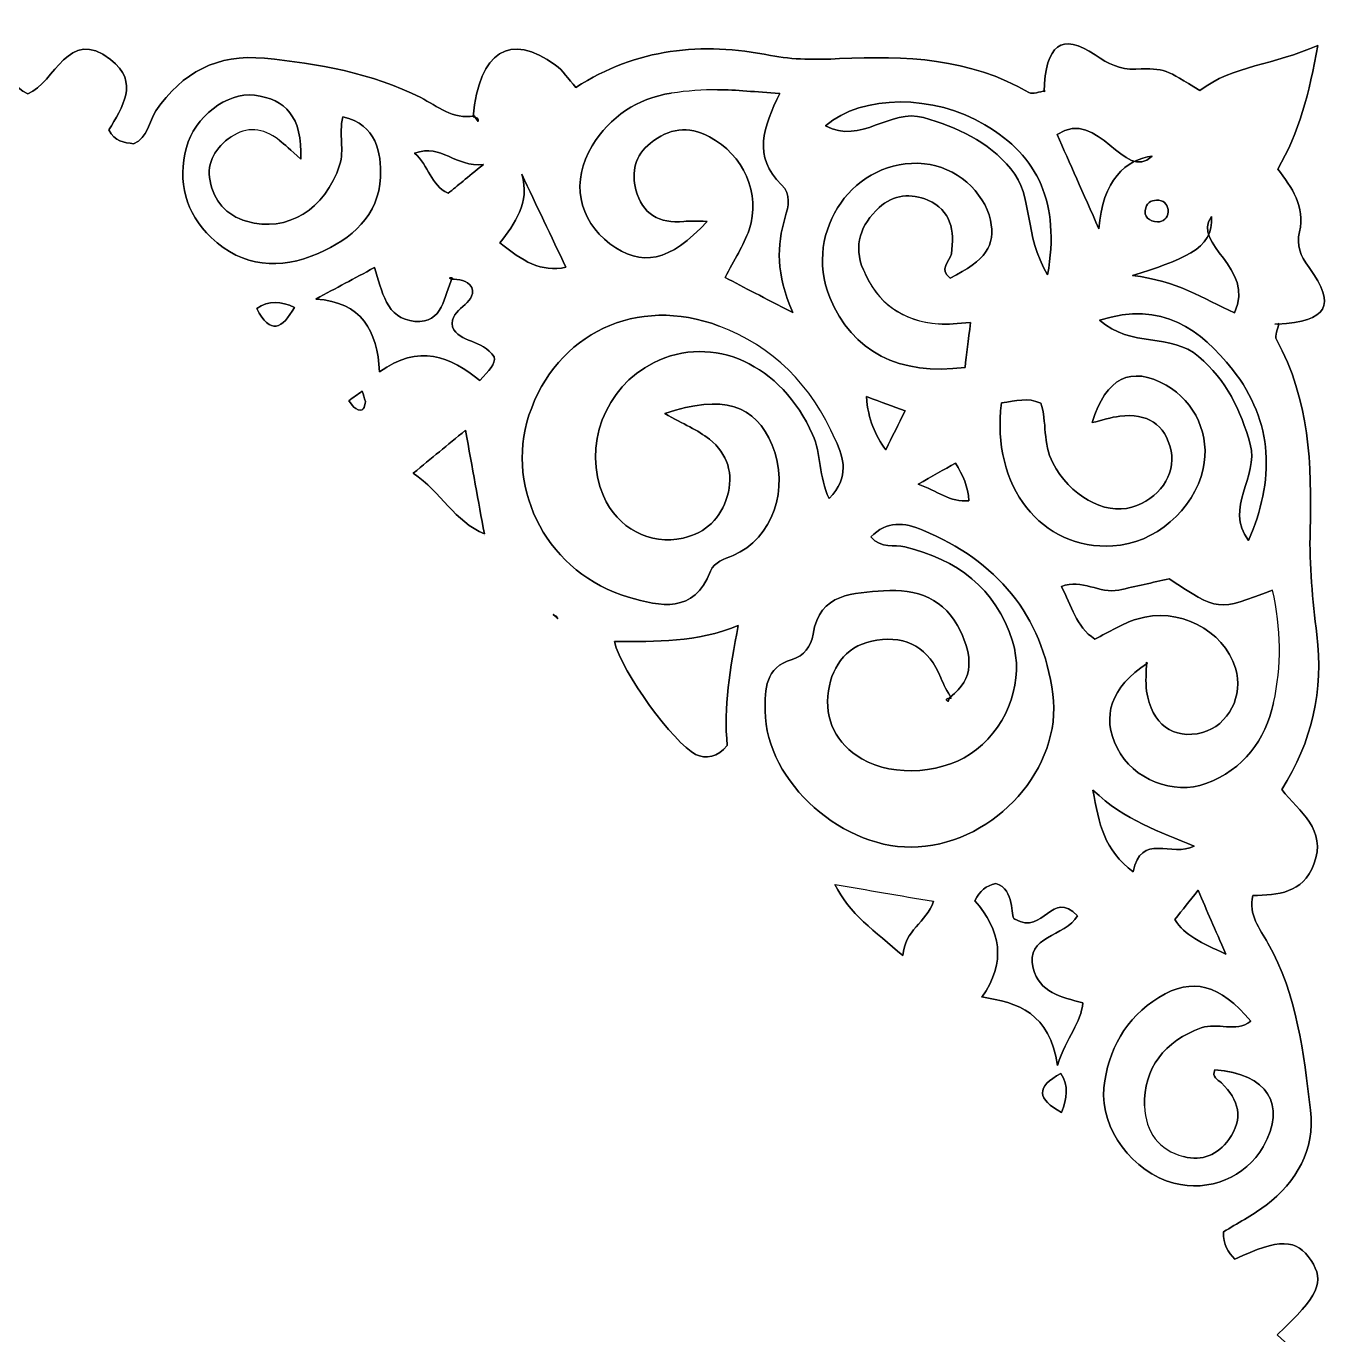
# Model space of a CAD drawing. Header units: millimetres. Extents: x 12656 to 13141, y 12470 to 12954.
# Drawn here: x 12898.2 to 13140.6, y 12711.9 to 12954 of the extents above; entities that cross this region are included whole.
import ezdxf

# ---------------------------------------------------------------- set-up
doc = ezdxf.new("R2010")
doc.units = ezdxf.units.MM
doc.layers.get('0').update_dxf_attribs({"linetype": 'CONTINUOUS'})

msp = doc.modelspace()

# ---------------------------------------------------------------- linework, layer by layer
for p, q in [((13086.71, 12942), (13086.49, 12941.78)), ((13086.49, 12941.78), (13086.71, 12942)), ((12981.06, 12937.37), (12980.88, 12937.2)), ((12980.88, 12937.2), (12981.06, 12937.37)), ((12977.02, 12907.37), (12976.5, 12907.38)), ((12976.5, 12907.38), (12976.83, 12907.18)), ((12977.02, 12907.37), (12976.83, 12907.18)), ((13129.17, 12898.84), (13129.92, 12898.98)), ((13129.69, 12898.82), (13129.17, 12898.84)), ((13129.92, 12898.98), (13129.69, 12898.82)), ((12983, 12859.74), (12983, 12859.74)), ((12983, 12859.74), (12983, 12859.74)), ((12995.69, 12845.13), (12996.25, 12844.78)), ((12996.12, 12844.73), (12995.69, 12845.13)), ((12995.69, 12845.13), (12996.12, 12844.73)), ((12996.25, 12844.78), (12995.69, 12845.13)), ((12996.12, 12844.73), (12996.25, 12844.78)), ((12996.25, 12844.78), (12996.12, 12844.73)), ((12996.52, 12844.33), (12996.12, 12844.73)), ((12996.12, 12844.73), (12996.52, 12844.33)), ((12996.25, 12844.78), (12996.52, 12844.33)), ((12996.52, 12844.33), (12996.25, 12844.78)), ((13105.6, 12836.13), (13105.43, 12836.28)), ((13105.43, 12836.28), (13105.6, 12836.13)), ((13105.6, 12836.13), (13105.43, 12836.28)), ((13105.43, 12836.28), (13105.6, 12836.13)), ((13069.28, 12829.63), (13069.1, 12829.82)), ((13069.1, 12829.82), (13069.28, 12829.63)), ((13074.96, 12774.35), (13074.98, 12774.32)), ((13074.98, 12774.32), (13074.96, 12774.35))]:
    msp.add_line(p, q)
for points in [[(12977.02, 12907.37), (12976.83, 12907.18), (12976.5, 12907.38)], [(13129.92, 12898.98), (13129.69, 12898.82), (13129.17, 12898.84)]]:
    msp.add_lwpolyline(points, close=True)
for centre, major_axis, ratio, start_param, end_param in [((12992.9, 12889.37), (54.79, 44.09), 0.531289, 0.57626, 0.740363), ((12992.9, 12889.37), (54.79, 44.09), 0.531289, 0.57626, 0.740363), ((13144.01, 8558.09), (204.23, -4376.7), 0.037222, 3.110218, 3.164401), ((13144.01, 8558.09), (-204.23, 4376.7), 0.037222, 6.251811, 6.305993), ((13682.48, 13725.39), (624.33, 823.39), 0.116786, 3.073653, 3.21577), ((7668.47, 6422.37), (-5368.54, -6469.98), 0.064929, 3.108623, 3.163728), ((7668.47, 6422.37), (5368.54, 6469.98), 0.064929, 6.250215, 6.305321), ((12696.96, 12880.53), (432.8, -46.87), 0.324881, 6.248395, 6.394935), ((12696.96, 12880.53), (432.8, -46.87), 0.324881, 6.248395, 6.394935), ((13958.03, 13469), (850.74, 721.19), 0.085152, 3.075125, 3.199693), ((13958.03, 13469), (850.74, 721.19), 0.085152, 3.075125, 3.199693)]:
    msp.add_ellipse(centre, major_axis=major_axis, ratio=ratio, start_param=start_param, end_param=end_param)
for points in [[(12883.17, 12947.8), (12891.16, 12953.95), (12893.35, 12943.52), (12898.49, 12941.47)], [(12898.49, 12941.47), (12893.35, 12943.52), (12891.16, 12953.95), (12883.17, 12947.8)], [(12898.49, 12941.47), (12903.64, 12943.51), (12905.83, 12953.94), (12913.82, 12947.79)], [(12913.82, 12947.79), (12905.83, 12953.94), (12903.64, 12943.51), (12898.49, 12941.47)], [(12980.88, 12937.2), (12982.06, 12949.38), (12987.62, 12952.9), (12996.11, 12946.76)], [(12996.11, 12946.76), (12987.62, 12952.9), (12982.06, 12949.38), (12980.88, 12937.2)], [(13086.49, 12941.78), (13086.8, 12950.58), (13089.67, 12952.85), (13095.97, 12948.64)], [(13095.97, 12948.64), (13089.67, 12952.85), (13086.8, 12950.58), (13086.49, 12941.78)], [(12999.88, 12942.62), (13011.16, 12949.88), (13023.17, 12951.09), (13035.88, 12948.55)], [(13035.88, 12948.55), (13023.17, 12951.09), (13011.16, 12949.88), (12999.88, 12942.62)], [(13115.34, 12942.06), (13121.39, 12946.72), (13129.11, 12946.75), (13137.12, 12950.4)], [(13137.12, 12950.4), (13129.11, 12946.75), (13121.39, 12946.72), (13115.34, 12942.06)], [(13137.12, 12950.4), (13135.54, 12941.53), (13133.72, 12934.26), (13129.72, 12927.52)], [(13129.72, 12927.52), (13133.72, 12934.26), (13135.54, 12941.53), (13137.12, 12950.4)], [(12913.82, 12947.79), (12919.28, 12943.58), (12915.92, 12938.92), (12913.49, 12934.75)], [(12913.49, 12934.75), (12915.92, 12938.92), (12919.28, 12943.58), (12913.82, 12947.79)], [(12922.19, 12938.28), (12927.06, 12945.45), (12933.57, 12948.87), (12942.25, 12948.02)], [(12942.25, 12948.02), (12933.57, 12948.87), (12927.06, 12945.45), (12922.19, 12938.28)], [(12942.25, 12948.02), (12952.26, 12947.04), (12962.05, 12945.32), (12971.17, 12940.74)], [(12971.17, 12940.74), (12962.05, 12945.32), (12952.26, 12947.04), (12942.25, 12948.02)], [(12996.11, 12946.76), (12997.48, 12945.77), (12998.44, 12944.22), (12999.88, 12942.62)], [(12999.88, 12942.62), (12998.44, 12944.22), (12997.48, 12945.77), (12996.11, 12946.76)], [(13035.88, 12948.55), (13040.01, 12947.71), (13044.39, 12947.75), (13048.63, 12947.95)], [(13048.63, 12947.95), (13044.39, 12947.75), (13040.01, 12947.71), (13035.88, 12948.55)], [(13048.63, 12947.95), (13060.81, 12948.52), (13072.74, 12948.07), (13083.69, 12941.68)], [(13083.69, 12941.68), (13072.74, 12948.07), (13060.81, 12948.52), (13048.63, 12947.95)], [(13095.97, 12948.64), (13098.47, 12946.97), (13100.38, 12945.9), (13103.5, 12946.02)], [(13103.5, 12946.02), (13100.38, 12945.9), (13098.47, 12946.97), (13095.97, 12948.64)], [(13103.5, 12946.02), (13108.96, 12946.23), (13108.98, 12945.9), (13115.34, 12942.06)], [(13115.34, 12942.06), (13108.98, 12945.9), (13108.96, 12946.23), (13103.5, 12946.02)], [(13026.08, 12942.21), (13029.6, 12942.18), (13033.12, 12941.79), (13037.61, 12941.5)], [(13037.61, 12941.5), (13033.12, 12941.79), (13029.6, 12942.18), (13026.08, 12942.21)], [(13083.69, 12941.68), (13084.39, 12941.27), (13085.68, 12941.87), (13086.71, 12942)], [(13086.71, 12942), (13085.68, 12941.87), (13084.39, 12941.27), (13083.69, 12941.68)], [(13086.71, 12942), (13086.64, 12941.93), (13086.56, 12941.86), (13086.49, 12941.78)], [(13086.49, 12941.78), (13086.56, 12941.86), (13086.64, 12941.93), (13086.71, 12942)], [(12927.84, 12931.49), (12929.32, 12937.15), (12935.29, 12941.79), (12940.43, 12941.17)], [(12940.43, 12941.17), (12935.29, 12941.79), (12929.32, 12937.15), (12927.84, 12931.49)], [(12940.43, 12941.17), (12946.17, 12940.49), (12949.28, 12937.2), (12949.02, 12929.34)], [(12949.02, 12929.34), (12949.28, 12937.2), (12946.17, 12940.49), (12940.43, 12941.17)], [(12971.17, 12940.74), (12974.27, 12939.18), (12977.12, 12936.57), (12981.06, 12937.37)], [(12981.06, 12937.37), (12977.12, 12936.57), (12974.27, 12939.18), (12971.17, 12940.74)], [(13002.89, 12931.81), (13006.23, 12937.24), (13011.18, 12940.59), (13017.54, 12941.56)], [(13017.54, 12941.56), (13011.18, 12940.59), (13006.23, 12937.24), (13002.89, 12931.81)], [(13037.61, 12941.5), (13034.56, 12935.4), (13032.58, 12929.73), (13037.92, 12924.63)], [(13037.92, 12924.63), (13032.58, 12929.73), (13034.56, 12935.4), (13037.61, 12941.5)], [(13075.56, 12935.73), (13066.14, 12941.33), (13052.92, 12941.42), (13046.04, 12935.52)], [(13046.04, 12935.52), (13052.92, 12941.42), (13066.14, 12941.33), (13075.56, 12935.73)], [(12918.07, 12932.22), (12920.81, 12933.31), (12920.83, 12936.27), (12922.19, 12938.28)], [(12922.19, 12938.28), (12920.83, 12936.27), (12920.81, 12933.31), (12918.07, 12932.22)], [(12956.18, 12928.27), (12957.09, 12931.09), (12956, 12933.8), (12956.75, 12937.2)], [(12956.75, 12937.2), (12956, 12933.8), (12957.09, 12931.09), (12956.18, 12928.27)], [(12956.75, 12937.2), (12963.11, 12935.73), (12963.89, 12930.52), (12963.72, 12926.04)], [(12963.72, 12926.04), (12963.89, 12930.52), (12963.11, 12935.73), (12956.75, 12937.2)], [(12981.71, 12936.92), (12981.48, 12937.08), (12981.17, 12937.11), (12980.88, 12937.2)], [(12980.88, 12937.2), (12981.17, 12937.11), (12981.48, 12937.08), (12981.71, 12936.92)], [(12981.06, 12937.37), (12981.32, 12937.02), (12981.57, 12936.67), (12981.83, 12936.32)], [(12981.83, 12936.32), (12981.57, 12936.67), (12981.32, 12937.02), (12981.06, 12937.37)], [(13046.04, 12935.52), (13052.64, 12931.97), (13058.02, 12938.82), (13064.2, 12937.04)], [(13064.2, 12937.04), (13058.02, 12938.82), (13052.64, 12931.97), (13046.04, 12935.52)], [(13088.9, 12933.92), (13096.71, 12938.99), (13101.28, 12924.93), (13106.49, 12929.88)], [(13106.49, 12929.88), (13101.28, 12924.93), (13096.71, 12938.99), (13088.9, 12933.92)], [(12913.49, 12934.75), (12914.57, 12932.65), (12916.29, 12932.38), (12918.07, 12932.22)], [(12918.07, 12932.22), (12916.29, 12932.38), (12914.57, 12932.65), (12913.49, 12934.75)], [(12981.83, 12936.32), (12981.8, 12936.53), (12981.83, 12936.84), (12981.71, 12936.92)], [(12981.71, 12936.92), (12981.83, 12936.84), (12981.8, 12936.53), (12981.83, 12936.32)], [(13024.6, 12933.48), (13020.61, 12935.57), (13017.1, 12935.06), (13013.68, 12932.34)], [(13013.68, 12932.34), (13017.1, 12935.06), (13020.61, 12935.57), (13024.6, 12933.48)], [(13064.2, 12937.04), (13070.5, 12935.21), (13076.01, 12932.76), (13080.37, 12927.54)], [(13080.37, 12927.54), (13076.01, 12932.76), (13070.5, 12935.21), (13064.2, 12937.04)], [(13087.16, 12907.95), (13089.46, 12921.26), (13085.48, 12929.83), (13075.56, 12935.73)], [(13075.56, 12935.73), (13085.48, 12929.83), (13089.46, 12921.26), (13087.16, 12907.95)], [(12936.11, 12933.48), (12933.25, 12931.54), (12931.54, 12928.8), (12932.2, 12925.35)], [(12932.2, 12925.35), (12931.54, 12928.8), (12933.25, 12931.54), (12936.11, 12933.48)], [(12949.02, 12929.34), (12947.02, 12931.09), (12946.06, 12932.05), (12944.98, 12932.87)], [(12944.98, 12932.87), (12946.06, 12932.05), (12947.02, 12931.09), (12949.02, 12929.34)], [(12970.05, 12930.47), (12975.17, 12932.29), (12977.46, 12927.77), (12982.8, 12928.39)], [(12982.8, 12928.39), (12977.46, 12927.77), (12975.17, 12932.29), (12970.05, 12930.47)], [(13013.68, 12932.34), (13010.8, 12930.05), (13010.13, 12926.94), (13011, 12923.68)], [(13011, 12923.68), (13010.13, 12926.94), (13010.8, 12930.05), (13013.68, 12932.34)], [(13031.92, 12916.29), (13034.18, 12923.02), (13030.85, 12930.2), (13024.6, 12933.48)], [(13024.6, 12933.48), (13030.85, 12930.2), (13034.18, 12923.02), (13031.92, 12916.29)], [(13096.64, 12916.46), (13093.66, 12923.19), (13091.26, 12928.6), (13088.9, 12933.92)], [(13088.9, 12933.92), (13091.26, 12928.6), (13093.66, 12923.19), (13096.64, 12916.46)], [(12932.41, 12914.86), (12927.58, 12919.45), (12926.2, 12925.16), (12927.84, 12931.49)], [(12927.84, 12931.49), (12926.2, 12925.16), (12927.58, 12919.45), (12932.41, 12914.86)], [(12976.25, 12923.04), (12972.96, 12924.6), (12972.71, 12928.09), (12970.05, 12930.47)], [(12970.05, 12930.47), (12972.71, 12928.09), (12972.96, 12924.6), (12976.25, 12923.04)], [(13006.19, 12913.69), (13000.35, 12918.11), (12998.9, 12925.37), (13002.89, 12931.81)], [(13002.89, 12931.81), (12998.9, 12925.37), (13000.35, 12918.11), (13006.19, 12913.69)], [(13106.49, 12929.88), (13101.78, 12929.48), (13097.19, 12925.37), (13096.64, 12916.46)], [(13096.64, 12916.46), (13097.19, 12925.37), (13101.78, 12929.48), (13106.49, 12929.88)], [(12938.98, 12917.86), (12946.5, 12915.68), (12953.53, 12920.1), (12956.18, 12928.27)], [(12956.18, 12928.27), (12953.53, 12920.1), (12946.5, 12915.68), (12938.98, 12917.86)], [(12982.8, 12928.39), (12979.66, 12925.83), (12978.05, 12924.51), (12976.25, 12923.04)], [(12976.25, 12923.04), (12978.05, 12924.51), (12979.66, 12925.83), (12982.8, 12928.39)], [(13046.86, 12903.78), (13041.82, 12916.12), (13051.46, 12929.75), (13064.36, 12928.52)], [(13064.36, 12928.52), (13051.46, 12929.75), (13041.82, 12916.12), (13046.86, 12903.78)], [(13064.36, 12928.52), (13070.05, 12927.98), (13075.46, 12923.34), (13076.57, 12918.07)], [(13076.57, 12918.07), (13075.46, 12923.34), (13070.05, 12927.98), (13064.36, 12928.52)], [(13080.37, 12927.54), (13084.66, 12922.4), (13082.64, 12915.33), (13087.16, 12907.95)], [(13087.16, 12907.95), (13082.64, 12915.33), (13084.66, 12922.4), (13080.37, 12927.54)], [(13129.72, 12927.52), (13132.32, 12924.14), (13134.84, 12920.6), (13133.75, 12915.94)], [(13133.75, 12915.94), (13134.84, 12920.6), (13132.32, 12924.14), (13129.72, 12927.52)], [(12932.2, 12925.35), (12932.9, 12921.64), (12935.14, 12918.98), (12938.98, 12917.86)], [(12938.98, 12917.86), (12935.14, 12918.98), (12932.9, 12921.64), (12932.2, 12925.35)], [(12963.72, 12926.04), (12963.46, 12918.9), (12958.38, 12914.59), (12952.22, 12911.92)], [(12952.22, 12911.92), (12958.38, 12914.59), (12963.46, 12918.9), (12963.72, 12926.04)], [(12989.87, 12926.56), (12991.46, 12921.28), (12988.53, 12917.4), (12985.84, 12913.9)], [(12985.84, 12913.9), (12988.53, 12917.4), (12991.46, 12921.28), (12989.87, 12926.56)], [(12998.04, 12909.36), (12995.31, 12915.09), (12992.59, 12920.82), (12989.87, 12926.56)], [(12989.87, 12926.56), (12992.59, 12920.82), (12995.31, 12915.09), (12998.04, 12909.36)], [(13011, 12923.68), (13012.15, 12919.28), (13015.27, 12917.32), (13019.87, 12917.84)], [(13019.87, 12917.84), (13015.27, 12917.32), (13012.15, 12919.28), (13011, 12923.68)], [(13037.92, 12924.63), (13039.8, 12922.83), (13039.18, 12920.61), (13038.6, 12918.61)], [(13038.6, 12918.61), (13039.18, 12920.61), (13039.8, 12922.83), (13037.92, 12924.63)], [(13065.01, 12921.76), (13061.93, 12923.11), (13058.61, 12922.81), (13055.98, 12920.39)], [(13055.98, 12920.39), (13058.61, 12922.81), (13061.93, 12923.11), (13065.01, 12921.76)], [(13055.98, 12920.39), (13052.57, 12917.24), (13051.14, 12913.46), (13053.06, 12908.85)], [(13053.06, 12908.85), (13051.14, 12913.46), (13052.57, 12917.24), (13055.98, 12920.39)], [(13069.34, 12911.87), (13069.99, 12916.16), (13069.26, 12919.9), (13065.01, 12921.76)], [(13065.01, 12921.76), (13069.26, 12919.9), (13069.99, 12916.16), (13069.34, 12911.87)], [(13105.3, 12920.37), (13104.83, 12918.64), (13105.95, 12917.83), (13107.47, 12917.77)], [(13107.47, 12917.77), (13105.95, 12917.83), (13104.83, 12918.64), (13105.3, 12920.37)], [(13107.72, 12921.74), (13106.62, 12921.88), (13105.6, 12921.44), (13105.3, 12920.37)], [(13105.3, 12920.37), (13105.6, 12921.44), (13106.62, 12921.88), (13107.72, 12921.74)], [(13109.48, 12919.61), (13109.43, 12920.77), (13108.94, 12921.6), (13107.72, 12921.74)], [(13107.72, 12921.74), (13108.94, 12921.6), (13109.43, 12920.77), (13109.48, 12919.61)], [(13024.2, 12917.85), (13017.25, 12910.32), (13011.96, 12909.33), (13006.19, 12913.69)], [(13006.19, 12913.69), (13011.96, 12909.33), (13017.25, 12910.32), (13024.2, 12917.85)], [(13019.87, 12917.84), (13020.89, 12917.95), (13021.94, 12917.85), (13024.2, 12917.85)], [(13024.2, 12917.85), (13021.94, 12917.85), (13020.89, 12917.95), (13019.87, 12917.84)], [(13038.6, 12918.61), (13037.06, 12913.35), (13036.86, 12908.13), (13040.02, 12900.99)], [(13040.02, 12900.99), (13036.86, 12908.13), (13037.06, 12913.35), (13038.6, 12918.61)], [(13076.57, 12918.07), (13077.56, 12913.32), (13075.71, 12910.63), (13069.12, 12907.35)], [(13069.12, 12907.35), (13075.71, 12910.63), (13077.56, 12913.32), (13076.57, 12918.07)], [(13117.44, 12918.75), (13118.14, 12912.65), (13111.55, 12910.58), (13102.84, 12907.84)], [(13102.84, 12907.84), (13111.55, 12910.58), (13118.14, 12912.65), (13117.44, 12918.75)], [(13107.47, 12917.77), (13108.57, 12917.72), (13109.33, 12918.43), (13109.48, 12919.61)], [(13109.48, 12919.61), (13109.33, 12918.43), (13108.57, 12917.72), (13107.47, 12917.77)], [(13121.75, 12900.91), (13125.68, 12909.32), (13113.69, 12913.53), (13117.44, 12918.75)], [(13117.44, 12918.75), (13113.69, 12913.53), (13125.68, 12909.32), (13121.75, 12900.91)], [(13027.48, 12907.45), (13029.14, 12910.7), (13030.93, 12913.36), (13031.92, 12916.29)], [(13031.92, 12916.29), (13030.93, 12913.36), (13029.14, 12910.7), (13027.48, 12907.45)], [(13133.75, 12915.94), (13133.14, 12913.32), (13133.86, 12911.62), (13135.51, 12909.33)], [(13135.51, 12909.33), (13133.86, 12911.62), (13133.14, 12913.32), (13133.75, 12915.94)], [(12952.22, 12911.92), (12945.14, 12908.84), (12938.28, 12909.29), (12932.41, 12914.86)], [(12932.41, 12914.86), (12938.28, 12909.29), (12945.14, 12908.84), (12952.22, 12911.92)], [(12998.04, 12909.36), (12993.46, 12908.35), (12989.93, 12910.52), (12985.84, 12913.9)], [(12985.84, 12913.9), (12989.93, 12910.52), (12993.46, 12908.35), (12998.04, 12909.36)], [(13069.12, 12907.35), (13066.91, 12908.93), (13069.11, 12910.41), (13069.34, 12911.87)], [(13069.34, 12911.87), (13069.11, 12910.41), (13066.91, 12908.93), (13069.12, 12907.35)], [(12951.78, 12903.48), (12955.66, 12905.56), (12958.76, 12907.22), (12962.63, 12909.3)], [(12962.63, 12909.3), (12958.76, 12907.22), (12955.66, 12905.56), (12951.78, 12903.48)], [(12962.63, 12909.3), (12964.02, 12905.06), (12964.73, 12899.78), (12970.09, 12899.35)], [(12970.09, 12899.35), (12964.73, 12899.78), (12964.02, 12905.06), (12962.63, 12909.3)], [(13053.06, 12908.85), (13055.65, 12902.63), (13060.39, 12899.41), (13066.99, 12898.86)], [(13135.51, 12909.33), (13140.65, 12902.18), (13138.94, 12899.43), (13129.69, 12898.82)], [(13129.69, 12898.82), (13138.94, 12899.43), (13140.65, 12902.18), (13135.51, 12909.33)], [(12970.09, 12899.35), (12975.44, 12898.9), (12975.39, 12904.07), (12977.02, 12907.37)], [(12977.02, 12907.37), (12975.39, 12904.07), (12975.44, 12898.9), (12970.09, 12899.35)], [(12980.66, 12905.63), (12981.53, 12902.28), (12976.49, 12901.97), (12977.05, 12898.31)], [(12977.05, 12898.31), (12976.49, 12901.97), (12981.53, 12902.28), (12980.66, 12905.63)], [(12976.83, 12907.18), (12978.24, 12907.07), (12979.68, 12907.05), (12980.66, 12905.63)], [(12980.66, 12905.63), (12979.68, 12907.05), (12978.24, 12907.07), (12976.83, 12907.18)], [(13040.02, 12900.99), (13034.56, 12903.8), (13031.1, 12905.59), (13027.48, 12907.45)], [(13027.48, 12907.45), (13031.1, 12905.59), (13034.56, 12903.8), (13040.02, 12900.99)], [(13102.84, 12907.84), (13111.12, 12906.84), (13115.91, 12903.58), (13121.75, 12900.91)], [(13121.75, 12900.91), (13115.91, 12903.58), (13111.12, 12906.84), (13102.84, 12907.84)], [(12947.85, 12901.94), (12945.32, 12903.07), (12943.08, 12903.28), (12940.84, 12901.71)], [(12940.84, 12901.71), (12943.08, 12903.28), (12945.32, 12903.07), (12947.85, 12901.94)], [(12963.56, 12889.99), (12963.12, 12897.7), (12960.31, 12902.88), (12951.78, 12903.48)], [(12951.78, 12903.48), (12960.31, 12902.88), (12963.12, 12897.7), (12963.56, 12889.99)], [(13026.4, 12898.48), (13011.27, 12904.25), (12996.17, 12897.11), (12991.21, 12881.98)], [(12991.21, 12881.98), (12996.17, 12897.11), (13011.27, 12904.25), (13026.4, 12898.48)], [(13071.87, 12890.84), (13059.76, 12889.19), (13050.94, 12893.76), (13046.86, 12903.78)], [(13046.86, 12903.78), (13050.94, 12893.76), (13059.76, 12889.19), (13071.87, 12890.84)], [(13121.34, 12890.46), (13115.54, 12897.8), (13108.37, 12903.22), (13096.76, 12899.57)], [(13096.76, 12899.57), (13108.37, 12903.22), (13115.54, 12897.8), (13121.34, 12890.46)], [(12940.84, 12901.71), (12943.36, 12896.78), (12945.54, 12897.97), (12947.85, 12901.94)], [(12947.85, 12901.94), (12945.54, 12897.97), (12943.36, 12896.78), (12940.84, 12901.71)], [(12977.05, 12898.31), (12978.31, 12895.32), (12982.6, 12896.12), (12984.76, 12892.77)], [(12984.76, 12892.77), (12982.6, 12896.12), (12978.31, 12895.32), (12977.05, 12898.31)], [(13066.99, 12898.86), (13068.72, 12898.72), (13070.48, 12899.01), (13072.9, 12899.14)], [(13072.9, 12899.14), (13070.48, 12899.01), (13068.72, 12898.72), (13066.99, 12898.86)], [(13072.9, 12899.14), (13072.47, 12895.71), (13072.16, 12893.27), (13071.87, 12890.84)], [(13071.87, 12890.84), (13072.16, 12893.27), (13072.47, 12895.71), (13072.9, 12899.14)], [(13096.76, 12899.57), (13102.58, 12894.34), (13110.01, 12897.27), (13115.09, 12892.85)], [(13115.09, 12892.85), (13110.01, 12897.27), (13102.58, 12894.34), (13096.76, 12899.57)], [(13129.92, 12898.98), (13129.75, 12897.96), (13129.09, 12896.67), (13129.48, 12895.97)], [(13129.48, 12895.97), (13129.09, 12896.67), (13129.75, 12897.96), (13129.92, 12898.98)], [(13014.24, 12891.69), (13025.29, 12897.21), (13037.94, 12891.33), (13043.68, 12878.41)], [(13043.68, 12878.41), (13037.94, 12891.33), (13025.29, 12897.21), (13014.24, 12891.69)], [(13129.48, 12895.97), (13135.62, 12884.89), (13136.06, 12872.9), (13135.72, 12860.64)], [(13135.72, 12860.64), (13136.06, 12872.9), (13135.62, 12884.89), (13129.48, 12895.97)], [(12982.09, 12888.4), (12976.78, 12892.81), (12970.79, 12895.26), (12963.56, 12889.99)], [(12963.56, 12889.99), (12970.79, 12895.26), (12976.78, 12892.81), (12982.09, 12888.4)], [(12984.76, 12892.77), (12985.11, 12891.5), (12983.83, 12890.28), (12982.09, 12888.4)], [(12982.09, 12888.4), (12983.83, 12890.28), (12985.11, 12891.5), (12984.76, 12892.77)], [(13004.97, 12867.06), (13001.08, 12876.18), (13005.23, 12887.2), (13014.24, 12891.69)], [(13014.24, 12891.69), (13005.23, 12887.2), (13001.08, 12876.18), (13004.97, 12867.06)], [(13095.41, 12880.62), (13097.93, 12888.95), (13102.58, 12891.19), (13109.07, 12887.56)], [(13109.07, 12887.56), (13102.58, 12891.19), (13097.93, 12888.95), (13095.41, 12880.62)], [(13115.09, 12892.85), (13120.25, 12888.36), (13122.88, 12882.99), (13124.62, 12876.62)], [(13124.62, 12876.62), (13122.88, 12882.99), (13120.25, 12888.36), (13115.09, 12892.85)], [(13124.31, 12858.81), (13129.15, 12869.81), (13129.03, 12880.75), (13121.34, 12890.46)], [(13121.34, 12890.46), (13129.03, 12880.75), (13129.15, 12869.81), (13124.31, 12858.81)], [(12960.36, 12886.43), (12959.54, 12885.84), (12958.7, 12885.25), (12957.88, 12884.67)], [(12957.88, 12884.67), (12958.7, 12885.25), (12959.54, 12885.84), (12960.36, 12886.43)], [(12960.95, 12884.53), (12960.76, 12885.16), (12960.56, 12885.8), (12960.36, 12886.43)], [(12960.36, 12886.43), (12960.56, 12885.8), (12960.76, 12885.16), (12960.95, 12884.53)], [(13109.07, 12887.56), (13114.46, 12884.54), (13117.3, 12878.16), (13115.93, 12872.08)], [(13115.93, 12872.08), (13117.3, 12878.16), (13114.46, 12884.54), (13109.07, 12887.56)], [(12957.88, 12884.67), (12958.29, 12884.17), (12958.63, 12883.52), (12959.15, 12883.21)], [(12959.15, 12883.21), (12958.63, 12883.52), (12958.29, 12884.17), (12957.88, 12884.67)], [(12959.15, 12883.21), (12960.6, 12882.36), (12960.8, 12883.45), (12960.95, 12884.53)], [(12960.95, 12884.53), (12960.8, 12883.45), (12960.6, 12882.36), (12959.15, 12883.21)], [(13036.21, 12876.46), (13033.17, 12883.85), (13027.03, 12885.95), (13016.35, 12882.28)], [(13016.35, 12882.28), (13027.03, 12885.95), (13033.17, 12883.85), (13036.21, 12876.46)], [(13053.62, 12885.43), (13056.54, 12884.34), (13058.48, 12883.63), (13060.78, 12882.78)], [(13057.21, 12875.59), (13055.2, 12878.31), (13053.99, 12881.09), (13053.62, 12885.43)], [(13053.62, 12885.43), (13053.99, 12881.09), (13055.2, 12878.31), (13057.21, 12875.59)], [(13060.78, 12882.78), (13058.48, 12883.63), (13056.54, 12884.34), (13053.62, 12885.43)], [(13099.21, 12857.8), (13086.03, 12857.05), (13076.65, 12868.74), (13078.6, 12884.25)], [(13078.6, 12884.25), (13076.65, 12868.74), (13086.03, 12857.05), (13099.21, 12857.8)], [(13078.6, 12884.25), (13081.38, 12884.63), (13083.43, 12885.31), (13085.88, 12884.22)], [(13085.88, 12884.22), (13083.43, 12885.31), (13081.38, 12884.63), (13078.6, 12884.25)], [(13085.88, 12884.22), (13087.06, 12880.79), (13086.22, 12876.74), (13088.1, 12873.16)], [(13088.1, 12873.16), (13086.22, 12876.74), (13087.06, 12880.79), (13085.88, 12884.22)], [(12991.21, 12881.98), (12986.64, 12868.01), (12994.96, 12852.57), (13009.62, 12848.32)], [(13009.62, 12848.32), (12994.96, 12852.57), (12986.64, 12868.01), (12991.21, 12881.98)], [(13016.35, 12882.28), (13019.79, 12880.33), (13022.44, 12879.25), (13024.59, 12877.53)], [(13024.59, 12877.53), (13022.44, 12879.25), (13019.79, 12880.33), (13016.35, 12882.28)], [(13060.78, 12882.78), (13059.55, 12880.31), (13058.42, 12878.02), (13057.21, 12875.59)], [(13057.21, 12875.59), (13058.42, 12878.02), (13059.55, 12880.31), (13060.78, 12882.78)], [(13100.52, 12881.8), (13098.85, 12881.6), (13097.23, 12881.05), (13095.41, 12880.62)], [(13095.41, 12880.62), (13097.23, 12881.05), (13098.85, 12881.6), (13100.52, 12881.8)], [(13109.98, 12875.38), (13108.91, 12880.41), (13105.49, 12882.4), (13100.52, 12881.8)], [(13100.52, 12881.8), (13105.49, 12882.4), (13108.91, 12880.41), (13109.98, 12875.38)], [(12979.45, 12879.19), (12976.03, 12876.38), (12973.25, 12874.09), (12969.79, 12871.26)], [(12969.79, 12871.26), (12973.25, 12874.09), (12976.03, 12876.38), (12979.45, 12879.19)], [(12979.45, 12879.19), (12980.74, 12872.17), (12981.85, 12866.09), (12982.95, 12860.02)], [(12982.95, 12860.02), (12981.85, 12866.09), (12980.74, 12872.17), (12979.45, 12879.19)], [(13024.59, 12877.53), (13027.94, 12874.86), (13029.14, 12871.07), (13027.88, 12866.95)], [(13027.88, 12866.95), (13029.14, 12871.07), (13027.94, 12874.86), (13024.59, 12877.53)], [(13028.98, 12856.03), (13036.3, 12859.16), (13039.48, 12868.46), (13036.21, 12876.46)], [(13036.21, 12876.46), (13039.48, 12868.46), (13036.3, 12859.16), (13028.98, 12856.03)], [(13043.68, 12878.41), (13045.27, 12874.82), (13044.83, 12870.6), (13046.72, 12866.56)], [(13046.72, 12866.56), (13044.83, 12870.6), (13045.27, 12874.82), (13043.68, 12878.41)], [(13046.72, 12866.56), (13050.59, 12870.66), (13049.4, 12873.99), (13047.94, 12877.35)], [(13047.94, 12877.35), (13049.4, 12873.99), (13050.59, 12870.66), (13046.72, 12866.56)], [(13124.62, 12876.62), (13126.31, 12870.45), (13119.71, 12865.01), (13124.31, 12858.81)], [(13124.31, 12858.81), (13119.71, 12865.01), (13126.31, 12870.45), (13124.62, 12876.62)], [(13102.74, 12864.97), (13107.67, 12866.4), (13110.92, 12870.91), (13109.98, 12875.38)], [(13109.98, 12875.38), (13110.92, 12870.91), (13107.67, 12866.4), (13102.74, 12864.97)], [(13070.12, 12873.14), (13067.93, 12871.9), (13065.79, 12870.68), (13063.18, 12869.2)], [(13063.18, 12869.2), (13065.79, 12870.68), (13067.93, 12871.9), (13070.12, 12873.14)], [(13072.55, 12866.16), (13072.51, 12868.83), (13071.42, 12870.87), (13070.12, 12873.14)], [(13070.12, 12873.14), (13071.42, 12870.87), (13072.51, 12868.83), (13072.55, 12866.16)], [(13088.1, 12873.16), (13091.23, 12867.2), (13097.54, 12863.46), (13102.74, 12864.97)], [(13102.74, 12864.97), (13097.54, 12863.46), (13091.23, 12867.2), (13088.1, 12873.16)], [(13115.93, 12872.08), (13114.21, 12864.41), (13106.99, 12858.24), (13099.21, 12857.8)], [(13099.21, 12857.8), (13106.99, 12858.24), (13114.21, 12864.41), (13115.93, 12872.08)], [(12969.79, 12871.26), (12974.99, 12867.72), (12977.51, 12862.28), (12982.95, 12860.02)], [(12982.95, 12860.02), (12977.51, 12862.28), (12974.99, 12867.72), (12969.79, 12871.26)], [(13063.18, 12869.2), (13066.71, 12868.04), (13069.15, 12865.8), (13072.55, 12866.16)], [(13072.55, 12866.16), (13069.15, 12865.8), (13066.71, 12868.04), (13063.18, 12869.2)], [(13019.74, 12859.26), (13013.58, 12857.88), (13007.54, 12861.02), (13004.97, 12867.06)], [(13004.97, 12867.06), (13007.54, 12861.02), (13013.58, 12857.88), (13019.74, 12859.26)], [(13027.88, 12866.95), (13026.67, 12862.97), (13024.02, 12860.23), (13019.74, 12859.26)], [(13019.74, 12859.26), (13024.02, 12860.23), (13026.67, 12862.97), (13027.88, 12866.95)], [(13054.43, 12859.47), (13057.42, 12862.45), (13060.61, 12862.17), (13064.07, 12860.72)], [(13064.07, 12860.72), (13060.61, 12862.17), (13057.42, 12862.45), (13054.43, 12859.47)], [(13060.71, 12857.63), (13058.77, 12858.1), (13056.49, 12857.18), (13054.43, 12859.47)], [(13054.43, 12859.47), (13056.49, 12857.18), (13058.77, 12858.1), (13060.71, 12857.63)], [(13064.07, 12860.72), (13077.67, 12855.02), (13086.19, 12845.12), (13088.12, 12830.38)], [(13088.12, 12830.38), (13086.19, 12845.12), (13077.67, 12855.02), (13064.07, 12860.72)], [(13135.72, 12860.64), (13135.54, 12854.24), (13136.17, 12847.77), (13136.96, 12841.4)], [(13136.96, 12841.4), (13136.17, 12847.77), (13135.54, 12854.24), (13135.72, 12860.64)], [(13080.64, 12840.2), (13077.56, 12850.02), (13070.41, 12855.3), (13060.71, 12857.63)], [(13060.71, 12857.63), (13070.41, 12855.3), (13077.56, 12850.02), (13080.64, 12840.2)], [(13024.81, 12853.11), (13025.51, 12854.9), (13027.29, 12855.31), (13028.98, 12856.03)], [(13028.98, 12856.03), (13027.29, 12855.31), (13025.51, 12854.9), (13024.81, 12853.11)], [(13009.62, 12848.32), (13015.53, 12846.6), (13021.71, 12845.18), (13024.81, 12853.11)], [(13024.81, 12853.11), (13021.71, 12845.18), (13015.53, 12846.6), (13009.62, 12848.32)], [(13056.82, 12849.51), (13062.86, 12850.01), (13068.25, 12848.01), (13071.04, 12842.03)], [(13071.04, 12842.03), (13068.25, 12848.01), (13062.86, 12850.01), (13056.82, 12849.51)], [(13089.72, 12850.27), (13093.47, 12851.85), (13096.79, 12848.86), (13100.32, 12849.63)], [(13100.32, 12849.63), (13096.79, 12848.86), (13093.47, 12851.85), (13089.72, 12850.27)], [(13095.87, 12840.57), (13092.37, 12842.84), (13091.57, 12846.83), (13089.72, 12850.27)], [(13089.72, 12850.27), (13091.57, 12846.83), (13092.37, 12842.84), (13095.87, 12840.57)], [(13100.32, 12849.63), (13103.46, 12850.31), (13106.58, 12851.04), (13109.64, 12851.73)], [(13109.64, 12851.73), (13106.58, 12851.04), (13103.46, 12850.31), (13100.32, 12849.63)], [(13109.64, 12851.73), (13118.66, 12845.72), (13118.66, 12845.72), (13128.75, 12849.64)], [(13128.75, 12849.64), (13118.66, 12845.72), (13118.66, 12845.72), (13109.64, 12851.73)], [(13043.75, 12841.45), (13044.94, 12849.2), (13051.36, 12849.06), (13056.82, 12849.51)], [(13056.82, 12849.51), (13051.36, 12849.06), (13044.94, 12849.2), (13043.75, 12841.45)], [(13121.92, 12835.19), (13119.71, 12842.3), (13111.31, 12846.61), (13103.68, 12844.27)], [(13103.68, 12844.27), (13111.31, 12846.61), (13119.71, 12842.3), (13121.92, 12835.19)], [(13029.93, 12843.08), (13022.06, 12839.89), (13014.95, 12840.16), (13007, 12840.11)], [(13007, 12840.11), (13014.95, 12840.16), (13022.06, 12839.89), (13029.93, 12843.08)], [(13027.9, 12820.87), (13027.13, 12827.89), (13028.43, 12835.03), (13029.93, 12843.08)], [(13029.93, 12843.08), (13028.43, 12835.03), (13027.13, 12827.89), (13027.9, 12820.87)], [(13103.68, 12844.27), (13101, 12843.46), (13098.56, 12841.87), (13095.87, 12840.57)], [(13095.87, 12840.57), (13098.56, 12841.87), (13101, 12843.46), (13103.68, 12844.27)], [(13007, 12840.11), (13008.44, 12834.37), (13017.94, 12821.34), (13022.04, 12819.23)], [(13022.04, 12819.23), (13017.94, 12821.34), (13008.44, 12834.37), (13007, 12840.11)], [(13039.87, 12836.81), (13042.07, 12837.47), (13043.38, 12839.08), (13043.75, 12841.45)], [(13043.75, 12841.45), (13043.38, 12839.08), (13042.07, 12837.47), (13039.87, 12836.81)], [(13055.56, 12840.38), (13050.32, 12839.61), (13047.33, 12835.97), (13046.61, 12830.98)], [(13046.61, 12830.98), (13047.33, 12835.97), (13050.32, 12839.61), (13055.56, 12840.38)], [(13067.38, 12833.42), (13065.25, 12838.86), (13061.16, 12841.19), (13055.56, 12840.38)], [(13055.56, 12840.38), (13061.16, 12841.19), (13065.25, 12838.86), (13067.38, 12833.42)], [(13071.04, 12842.03), (13073.07, 12837.67), (13073.77, 12833.24), (13069.1, 12829.82)], [(13069.1, 12829.82), (13073.77, 12833.24), (13073.07, 12837.67), (13071.04, 12842.03)], [(13073.99, 12820.11), (13080.03, 12824.94), (13082.85, 12833.16), (13080.64, 12840.2)], [(13080.64, 12840.2), (13082.85, 12833.16), (13080.03, 12824.94), (13073.99, 12820.11)], [(13136.96, 12841.4), (13138.25, 12831.06), (13136.05, 12821.59), (13130.47, 12812.71)], [(13130.47, 12812.71), (13136.05, 12821.59), (13138.25, 12831.06), (13136.96, 12841.4)], [(13034.88, 12827.32), (13034.83, 12831.26), (13034.89, 12835.33), (13039.87, 12836.81)], [(13039.87, 12836.81), (13034.89, 12835.33), (13034.83, 12831.26), (13034.88, 12827.32)], [(13100.05, 12820.35), (13097.02, 12826.36), (13098.84, 12831.53), (13105.6, 12836.13)], [(13105.6, 12836.13), (13098.84, 12831.53), (13097.02, 12826.36), (13100.05, 12820.35)], [(13105.43, 12836.28), (13105.43, 12834.5), (13105.22, 12832.7), (13105.47, 12830.96)], [(13105.47, 12830.96), (13105.22, 12832.7), (13105.43, 12834.5), (13105.43, 12836.28)], [(13069.28, 12829.63), (13068.64, 12830.89), (13067.89, 12832.11), (13067.38, 12833.42)], [(13067.38, 12833.42), (13067.89, 12832.11), (13068.64, 12830.89), (13069.28, 12829.63)], [(13115.78, 12823.28), (13120.6, 12824.56), (13123.49, 12830.16), (13121.92, 12835.19)], [(13121.92, 12835.19), (13123.49, 12830.16), (13120.6, 12824.56), (13115.78, 12823.28)], [(13046.61, 12830.98), (13045.85, 12825.63), (13047.98, 12821.27), (13052.8, 12818.4)], [(13052.8, 12818.4), (13047.98, 12821.27), (13045.85, 12825.63), (13046.61, 12830.98)], [(13088.12, 12830.38), (13089.9, 12816.72), (13077.55, 12803.02), (13063.23, 12802.11)], [(13063.23, 12802.11), (13077.55, 12803.02), (13089.9, 12816.72), (13088.12, 12830.38)], [(13105.47, 12830.96), (13106.35, 12824.84), (13110.44, 12821.85), (13115.78, 12823.28)], [(13115.78, 12823.28), (13110.44, 12821.85), (13106.35, 12824.84), (13105.47, 12830.96)], [(13068.7, 12829.02), (13068.13, 12829.41), (13068.32, 12829.61), (13069.28, 12829.63)], [(13069.28, 12829.63), (13068.32, 12829.61), (13068.13, 12829.41), (13068.7, 12829.02)], [(13069.1, 12829.82), (13068.97, 12829.56), (13068.84, 12829.28), (13068.7, 12829.02)], [(13068.7, 12829.02), (13068.84, 12829.28), (13068.97, 12829.56), (13069.1, 12829.82)], [(13128.96, 12828.8), (13127.44, 12821.85), (13123.42, 12816.45), (13116.45, 12813.84)], [(13116.45, 12813.84), (13123.42, 12816.45), (13127.44, 12821.85), (13128.96, 12828.8)], [(13063.23, 12802.11), (13049.5, 12801.24), (13035.03, 12814.04), (13034.88, 12827.32)], [(13034.88, 12827.32), (13035.03, 12814.04), (13049.5, 12801.24), (13063.23, 12802.11)], [(13022.04, 12819.23), (13023.92, 12818.26), (13026.12, 12818.79), (13027.9, 12820.87)], [(13027.9, 12820.87), (13026.12, 12818.79), (13023.92, 12818.26), (13022.04, 12819.23)], [(13052.8, 12818.4), (13058.67, 12814.91), (13068.43, 12815.66), (13073.99, 12820.11)], [(13073.99, 12820.11), (13068.43, 12815.66), (13058.67, 12814.91), (13052.8, 12818.4)], [(13116.45, 12813.84), (13110.44, 12811.59), (13102.94, 12814.63), (13100.05, 12820.35)], [(13100.05, 12820.35), (13102.94, 12814.63), (13110.44, 12811.59), (13116.45, 12813.84)], [(13095.54, 12812.64), (13101.51, 12806.95), (13107.86, 12804.91), (13114.26, 12802.26)], [(13102.99, 12797.5), (13097.58, 12801.6), (13096.65, 12806.32), (13095.54, 12812.64)], [(13095.54, 12812.64), (13096.65, 12806.32), (13097.58, 12801.6), (13102.99, 12797.5)], [(13114.26, 12802.26), (13107.86, 12804.91), (13101.51, 12806.95), (13095.54, 12812.64)], [(13136.43, 12798.95), (13138.85, 12805.42), (13133.78, 12808.58), (13130.47, 12812.71)], [(13114.26, 12802.26), (13110.24, 12800.16), (13104.32, 12804.82), (13102.99, 12797.5)], [(13102.99, 12797.5), (13104.32, 12804.82), (13110.24, 12800.16), (13114.26, 12802.26)], [(13125.12, 12793.1), (13129.76, 12793.32), (13134.35, 12793.39), (13136.43, 12798.95)], [(13060.38, 12782), (13055.17, 12786.52), (13050.41, 12789.77), (13047.81, 12795.17)], [(13047.81, 12795.17), (13050.41, 12789.77), (13055.17, 12786.52), (13060.38, 12782)], [(13047.82, 12795.16), (13053.79, 12794.15), (13059.76, 12793.13), (13066.06, 12792.05)], [(13077.56, 12795.35), (13075.77, 12794.88), (13074.66, 12794.09), (13073.68, 12792.13)], [(13073.68, 12792.13), (13074.66, 12794.09), (13075.77, 12794.88), (13077.56, 12795.35)], [(13081.07, 12788.73), (13080.15, 12789.27), (13081.23, 12794.24), (13077.56, 12795.35)], [(13077.56, 12795.35), (13081.23, 12794.24), (13080.15, 12789.27), (13081.07, 12788.73)], [(13092.7, 12789.36), (13087.82, 12794.47), (13086.63, 12785.66), (13081.07, 12788.73)], [(13081.07, 12788.73), (13086.63, 12785.66), (13087.82, 12794.47), (13092.7, 12789.36)], [(13114.98, 12794.1), (13113.28, 12791.96), (13112.21, 12790.61), (13110.68, 12788.68)], [(13110.68, 12788.68), (13112.21, 12790.61), (13113.28, 12791.96), (13114.98, 12794.1)], [(13120.1, 12782.3), (13118.06, 12787), (13116.68, 12790.19), (13114.98, 12794.1)], [(13114.98, 12794.1), (13116.68, 12790.19), (13118.06, 12787), (13120.1, 12782.3)], [(13060.38, 12782), (13060.66, 12786.76), (13064.7, 12788.06), (13066.06, 12792.05)], [(13066.06, 12792.05), (13064.7, 12788.06), (13060.66, 12786.76), (13060.38, 12782)], [(13066.06, 12792.05), (13066.06, 12792.05), (13066.06, 12792.05), (13066.06, 12792.05)], [(13073.68, 12792.13), (13078.45, 12786.83), (13079.6, 12780.73), (13074.98, 12774.32)], [(13074.98, 12774.32), (13079.6, 12780.73), (13078.45, 12786.83), (13073.68, 12792.13)], [(13084.49, 12779.68), (13082.95, 12785.77), (13090.34, 12785.41), (13092.7, 12789.36)], [(13092.7, 12789.36), (13090.34, 12785.41), (13082.95, 12785.77), (13084.49, 12779.68)], [(13110.68, 12788.68), (13112.57, 12785.68), (13115.51, 12784.4), (13120.1, 12782.3)], [(13120.1, 12782.3), (13115.51, 12784.4), (13112.57, 12785.68), (13110.68, 12788.68)], [(13093.65, 12773.24), (13089.71, 12774.33), (13085.56, 12775.23), (13084.49, 12779.68)], [(13084.49, 12779.68), (13085.56, 12775.23), (13089.71, 12774.33), (13093.65, 12773.24)], [(13107.75, 12774.28), (13113.89, 12778.09), (13119.08, 12776.67), (13124.72, 12769.86)], [(13124.72, 12769.86), (13119.08, 12776.67), (13113.89, 12778.09), (13107.75, 12774.28)], [(13074.96, 12774.35), (13081.66, 12773.36), (13087.62, 12771.34), (13088.98, 12761.68)], [(13088.98, 12761.68), (13087.62, 12771.34), (13081.66, 12773.36), (13074.96, 12774.35)], [(13088.98, 12761.68), (13090.73, 12767.03), (13093.39, 12769.6), (13093.65, 12773.24)], [(13093.65, 12773.24), (13093.39, 12769.6), (13090.73, 12767.03), (13088.98, 12761.68)], [(13097.57, 12757.52), (13098.29, 12764.56), (13101.58, 12770.45), (13107.75, 12774.28)], [(13107.75, 12774.28), (13101.58, 12770.45), (13098.29, 12764.56), (13097.57, 12757.52)], [(13124.72, 12769.86), (13121.91, 12767.69), (13118.61, 12769.71), (13115.58, 12768.64)], [(13115.58, 12768.64), (13118.61, 12769.71), (13121.91, 12767.69), (13124.72, 12769.86)], [(13115.58, 12768.64), (13108.86, 12766.26), (13104.81, 12761.06), (13105.09, 12754.22)], [(13105.09, 12754.22), (13104.81, 12761.06), (13108.86, 12766.26), (13115.58, 12768.64)], [(13089.7, 12753.01), (13085.18, 12755.44), (13084.99, 12757.72), (13089.59, 12760.22)], [(13089.59, 12760.22), (13084.99, 12757.72), (13085.18, 12755.44), (13089.7, 12753.01)], [(13089.59, 12760.22), (13091.07, 12757.86), (13090.79, 12755.58), (13089.7, 12753.01)], [(13089.7, 12753.01), (13090.79, 12755.58), (13091.07, 12757.86), (13089.59, 12760.22)], [(13119.3, 12758.44), (13118.57, 12759.14), (13117.49, 12759.55), (13118.09, 12760.87)], [(13118.1, 12760.87), (13117.49, 12759.55), (13118.57, 12759.14), (13119.3, 12758.44)], [(13118.09, 12760.87), (13127.8, 12760.19), (13131.44, 12754.43), (13127.05, 12746.66)], [(13127.05, 12746.66), (13131.44, 12754.43), (13127.8, 12760.19), (13118.1, 12760.87)], [(13120.68, 12748.01), (13123.49, 12751.85), (13122.52, 12755.35), (13119.3, 12758.44)], [(13119.3, 12758.44), (13122.52, 12755.35), (13123.49, 12751.85), (13120.68, 12748.01)], [(13110.48, 12739.91), (13103.04, 12741.85), (13096.79, 12749.96), (13097.57, 12757.52)], [(13097.57, 12757.52), (13096.79, 12749.96), (13103.04, 12741.85), (13110.48, 12739.91)], [(13135.77, 12753.39), (13136.64, 12746.07), (13133.25, 12740.19), (13127.49, 12735.79)], [(13127.49, 12735.79), (13133.25, 12740.19), (13136.64, 12746.07), (13135.77, 12753.39)], [(13112.29, 12744.83), (13115.79, 12743.87), (13118.62, 12745.2), (13120.68, 12748.01)], [(13120.68, 12748.01), (13118.62, 12745.2), (13115.79, 12743.87), (13112.29, 12744.83)], [(13127.05, 12746.66), (13123.83, 12740.96), (13117.04, 12738.2), (13110.48, 12739.91)], [(13110.48, 12739.91), (13117.04, 12738.2), (13123.83, 12740.96), (13127.05, 12746.66)], [(13127.49, 12735.79), (13124.99, 12733.89), (13122.16, 12732.43), (13119.71, 12730.91)], [(13119.71, 12730.91), (13122.16, 12732.43), (13124.99, 12733.89), (13127.49, 12735.79)], [(13119.71, 12730.91), (13119.58, 12728.51), (13120.59, 12727.13), (13121.77, 12725.84)], [(13121.77, 12725.84), (13120.59, 12727.13), (13119.58, 12728.51), (13119.71, 12730.91)]]:
    msp.add_open_spline(points, degree=3)
for points, knots in [([(13130.47, 12812.71), (13133.78, 12808.58), (13138.85, 12805.42), (13136.43, 12798.95), (13134.35, 12793.39), (13129.76, 12793.32), (13125.12, 12793.1)], [102, 102, 102, 102, 103, 103, 103, 103.991404, 103.991404, 103.991404, 103.991404]), ([(13125.12, 12793.1), (13124.23, 12789.62), (13126.42, 12786.95), (13127.91, 12784.31), (13133.34, 12774.68), (13134.52, 12764), (13135.77, 12753.39)], [106.015895, 106.015895, 106.015895, 106.015895, 107, 107, 107, 108, 108, 108, 108]), ([(13135.77, 12753.39), (13134.52, 12764), (13133.34, 12774.68), (13127.91, 12784.31), (13126.42, 12786.95), (13124.23, 12789.62), (13125.12, 12793.1)], [30, 30, 30, 30, 31, 31, 31, 31.984105, 31.984105, 31.984105, 31.984105]), ([(13121.77, 12725.84), (13129.96, 12729.72), (13133.26, 12729.66), (13135.88, 12725.63), (13138.48, 12721.61), (13137.37, 12719.18), (13129.63, 12711.86)], [111, 111, 111, 111, 112, 112, 112, 113, 113, 113, 113]), ([(13129.63, 12711.86), (13137.37, 12719.18), (13138.48, 12721.61), (13135.88, 12725.63), (13133.26, 12729.66), (13129.96, 12729.72), (13121.77, 12725.84)], [25, 25, 25, 25, 26, 26, 26, 27, 27, 27, 27]), ([(13129.63, 12711.86), (13137.38, 12704.54), (13138.49, 12702.11), (13135.89, 12698.09), (13133.27, 12694.06), (13129.97, 12693.99), (13121.78, 12697.86)], [25, 25, 25, 25, 26, 26, 26, 27, 27, 27, 27])]:
    msp.add_open_spline(points, degree=3, knots=knots)

doc.saveas('drawing.dxf')
